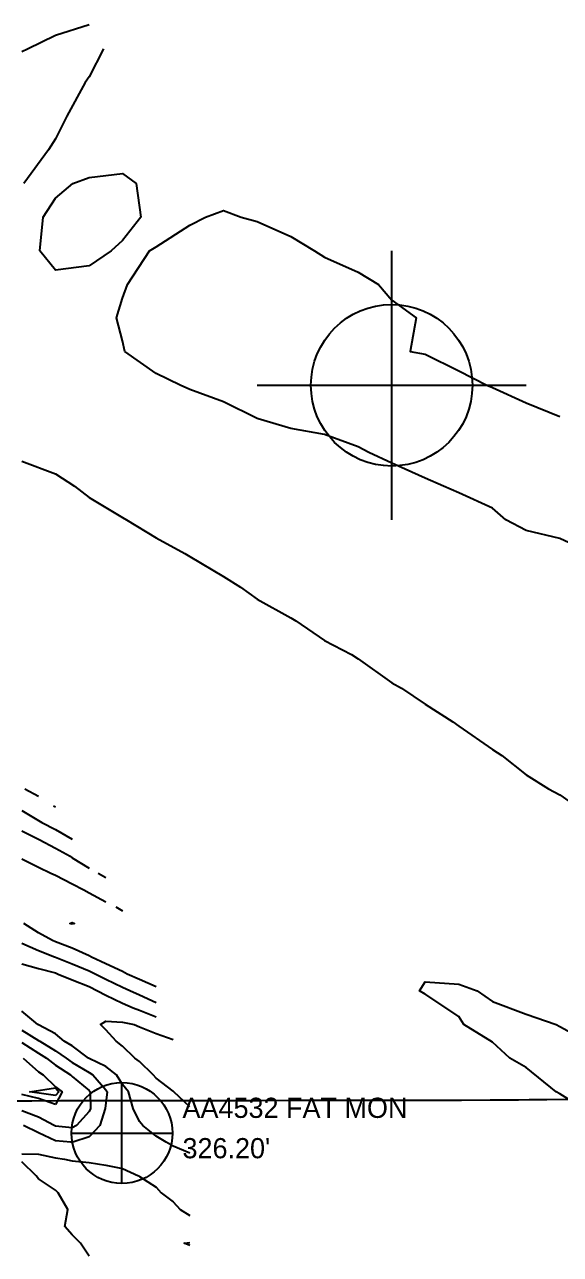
# Model space of a CAD drawing. Extents: x 6438959 to 7279357, y 1424492 to 2039161.
# Drawn here: x 6787180 to 6788136, y 1742833 to 1745026 of the extents above; entities that cross this region are included whole.
import ezdxf

# ---------------------------------------------------------------- set-up
doc = ezdxf.new("R2010")
doc.units = 21
for name, color, linetype in [('BENCHMARKS', 2, 'Continuous'), ('BM_LABELS', 2, 'Continuous'), ('CONTOUR_1FT', 251, 'Continuous'), ('CONTOUR_INDEX', 150, 'Continuous'), ('CONTOUR_MAJOR', 92, 'Continuous'), ('PLSS_SECTION', 7, 'Continuous'), ('PLSS_SECTION_3D', 7, 'Continuous')]:
    doc.layers.add(name, color=color, linetype=linetype)

msp = doc.modelspace()

# ---------------------------------------------------------------- linework, layer by layer
at = {"layer": 'BENCHMARKS'}
for p, q in [((6787353.7, 1742959.1, 326.2), (6787353.7, 1743139.1, 326.2)), ((6787263.7, 1743049.1, 326.2), (6787443.7, 1743049.1, 326.2))]:
    msp.add_line(p, q, dxfattribs=at)
msp.add_circle((6787353.7, 1743049.1, 326.2), 90, dxfattribs=at)
at = {"layer": 'CONTOUR_1FT'}
for points, elevation in [([(6787180.2, 1743662.7), (6787204.9, 1743649.7)], 329), ([(6787231.4, 1743632.7), (6787234.9, 1743630.8)], 329), ([(6787174.9, 1743624.2), (6787204.9, 1743606.4), (6787211, 1743602.7), (6787234.9, 1743590.2), (6787264.9, 1743573.1)], 328), ([(6787174.9, 1743587.9), (6787204.9, 1743573.3), (6787206.2, 1743572.7), (6787234.9, 1743557), (6787261.1, 1743542.7), (6787264.9, 1743540), (6787294.9, 1743521.5)], 327), ([(6787174.9, 1743538), (6787204.9, 1743523.1), (6787226.7, 1743512.7), (6787234.9, 1743509.2), (6787264.9, 1743493.8), (6787285.8, 1743482.7), (6787294.9, 1743477.8), (6787324.9, 1743461.5)], 326), ([(6787311.2, 1743512.7), (6787324.9, 1743505.1)], 327), ([(6787342.5, 1743452.7), (6787354.9, 1743445.5)], 326), ([(6787414.9, 1743309.8), (6787384.9, 1743322.8), (6787363, 1743332.7), (6787354.9, 1743337.1), (6787324.9, 1743350.9), (6787299.1, 1743362.7), (6787294.9, 1743365.1), (6787264.9, 1743378.6), (6787234.9, 1743390.4), (6787229.7, 1743392.7), (6787204.9, 1743406.4), (6787178.4, 1743422.7)], 326), ([(6787264.9, 1743421.6), (6787260.6, 1743422.7), (6787264.9, 1743424.8), (6787269.2, 1743422.7), (6787264.9, 1743421.6)], 325), ([(6787414.9, 1743281.4), (6787384.9, 1743294.9), (6787367.5, 1743302.7), (6787354.9, 1743308.5), (6787324.9, 1743323.2), (6787306, 1743332.7), (6787294.9, 1743338), (6787264.9, 1743350.5), (6787234.9, 1743362.1), (6787233.3, 1743362.7), (6787204.9, 1743373.9), (6787174.9, 1743387)], 327), ([(6787174.9, 1743350.6), (6787204.9, 1743342.6), (6787234.9, 1743334.6), (6787240.1, 1743332.7), (6787264.9, 1743322.5), (6787294.9, 1743310.5), (6787310.2, 1743302.7), (6787324.9, 1743294.7), (6787354.9, 1743280.5), (6787373.6, 1743272.7), (6787384.9, 1743268.1), (6787414.9, 1743256.1)], 328), ([(6787474.9, 1743013.2), (6787444.9, 1743025.6), (6787432.3, 1743032.7), (6787414.9, 1743043.3), (6787390.9, 1743062.7), (6787384.9, 1743069.8), (6787373.5, 1743092.7), (6787365.6, 1743122.7), (6787354.9, 1743135.7), (6787343.7, 1743152.7), (6787324.9, 1743167.7), (6787294.9, 1743182.2), (6787294, 1743182.7), (6787264.9, 1743204.6), (6787250.7, 1743212.7), (6787234.9, 1743225.8), (6787204.9, 1743242.1), (6787203.8, 1743242.7), (6787174.9, 1743266.4)], 328), ([(6787474.9, 1743095.9), (6787446, 1743122.7), (6787444.9, 1743123.7), (6787414.9, 1743147.2), (6787409.6, 1743152.7), (6787384.9, 1743176.7), (6787376.8, 1743182.7), (6787354.9, 1743203.8), (6787343.5, 1743212.7), (6787324.9, 1743233.2), (6787315.4, 1743242.7), (6787324.9, 1743248.5), (6787354.9, 1743246.7), (6787375.5, 1743242.7), (6787384.9, 1743238.7), (6787414.9, 1743226.5), (6787444.9, 1743215.7)], 329), ([(6787174.9, 1743232.5), (6787204.9, 1743214.4), (6787207.2, 1743212.7), (6787234.9, 1743195.8), (6787254, 1743182.7), (6787264.9, 1743175), (6787294.9, 1743156.8), (6787301.6, 1743152.7), (6787324.9, 1743126.4), (6787327.6, 1743122.7), (6787324.9, 1743102.7), (6787323.8, 1743092.7), (6787314.3, 1743062.7), (6787294.9, 1743042.6)], 327), ([(6787174.9, 1743210.6), (6787204.9, 1743191.5), (6787219, 1743182.7), (6787234.9, 1743170.2), (6787261.8, 1743152.7), (6787264.9, 1743150.2), (6787294.9, 1743124.7), (6787296.7, 1743122.7), (6787297.5, 1743092.7), (6787294.9, 1743087.6), (6787272.6, 1743062.7), (6787264.9, 1743058.3)], 326), ([(6787177.2, 1743182.7), (6787204.9, 1743158.3), (6787213, 1743152.7), (6787234.9, 1743131.6), (6787246.9, 1743122.7), (6787234.9, 1743099.8)], 325), ([(6787234.9, 1743099.8), (6787204.9, 1743110.7), (6787174.9, 1743117.7)], 325), ([(6787264.9, 1743058.3), (6787234.9, 1743061.4), (6787232.5, 1743062.7), (6787204.9, 1743077.6), (6787174.9, 1743088.9)], 326), ([(6787294.9, 1743042.6), (6787266, 1743032.7), (6787264.9, 1743032.4), (6787262.2, 1743032.7), (6787234.9, 1743035.3), (6787204.9, 1743049.5), (6787178, 1743062.7)], 327), ([(6787174.9, 1743012.1), (6787204.9, 1743011.3), (6787234.9, 1743004.9), (6787251, 1743002.7), (6787264.9, 1742999.4), (6787294.9, 1742996.3), (6787324.9, 1742991.9), (6787354.9, 1742985.9), (6787383, 1742972.7), (6787384.9, 1742971.8), (6787414.9, 1742952.4), (6787423.5, 1742942.7), (6787444.9, 1742926.4), (6787457.5, 1742912.7), (6787474.9, 1742902.1)], 328), ([(6787294.9, 1742829.4), (6787279.9, 1742852.7), (6787264.9, 1742867.7), (6787251.8, 1742882.7), (6787257.4, 1742912.7), (6787239.6, 1742942.7), (6787234.9, 1742947), (6787204.9, 1742967.7), (6787200.7, 1742972.7), (6787174.9, 1742997.7)], 328), ([(6787474.9, 1742848.4), (6787464.9, 1742852.7), (6787474.9, 1742853.9)], 329)]:
    msp.add_lwpolyline(points, dxfattribs=dict(at, elevation=elevation))
at = {"layer": 'CONTOUR_INDEX', "elevation": 330}
for points in [[(6787174.9, 1744977.7), (6787185.1, 1744982.7), (6787234.9, 1745007), (6787294.9, 1745026)], [(6787321, 1744982.7), (6787294.9, 1744932.7), (6787288, 1744922.7), (6787255.4, 1744862.7), (6787234.9, 1744822.5), (6787222.9, 1744802.7), (6787178.9, 1744742.7)], [(6787294.9, 1744595.6), (6787234.9, 1744587.7), (6787206.9, 1744622.7), (6787213.3, 1744682.7), (6787234.9, 1744716.4), (6787266, 1744742.7), (6787294.9, 1744753.4), (6787354.9, 1744760.4), (6787379.1, 1744742.7), (6787387.2, 1744682.7), (6787354.9, 1744640.7), (6787334.3, 1744622.7), (6787294.9, 1744595.6)], [(6788192.5, 1744082.7), (6788134.9, 1744109.7), (6788074.9, 1744123.8), (6788038.3, 1744142.7), (6788014.9, 1744163.6), (6787954.9, 1744190.8), (6787927.6, 1744202.7), (6787894.9, 1744217), (6787834.9, 1744243.6), (6787794.3, 1744262.7), (6787774.9, 1744273.1), (6787714.9, 1744294.8), (6787654.9, 1744305.5), (6787596.4, 1744322.7), (6787594.9, 1744323.2), (6787534.9, 1744353.2), (6787474.9, 1744375), (6787457.6, 1744382.7), (6787414.9, 1744403.7), (6787359.1, 1744442.7), (6787354.9, 1744461.9), (6787344.1, 1744502.7), (6787354.9, 1744537.9), (6787363.6, 1744562.7), (6787402.9, 1744622.7), (6787414.9, 1744629.4), (6787474.9, 1744668.1), (6787502.8, 1744682.7), (6787534.9, 1744694.2), (6787566.4, 1744682.7), (6787594.9, 1744674.7), (6787654.9, 1744648), (6787697.2, 1744622.7), (6787714.9, 1744610.9), (6787774.9, 1744584.4), (6787811.6, 1744562.7), (6787834.9, 1744534.4), (6787878.6, 1744502.7), (6787867.6, 1744442.7), (6787894.9, 1744438.1), (6787954.9, 1744408.5), (6788004.6, 1744382.7), (6788014.9, 1744378.6), (6788074.9, 1744351.3), (6788134.9, 1744327.2)], [(6787174.9, 1744247.5), (6787234.9, 1744224.9), (6787268.8, 1744202.7), (6787294.9, 1744182.4), (6787354.9, 1744146.9), (6787361.7, 1744142.7), (6787414.9, 1744110.5), (6787465.6, 1744082.7), (6787474.9, 1744077.4), (6787534.9, 1744041.5), (6787564.9, 1744022.7), (6787594.9, 1744001.2), (6787654.9, 1743967.8), (6787663.8, 1743962.7), (6787714.9, 1743927.7), (6787763.2, 1743902.7), (6787774.9, 1743895), (6787834.9, 1743852.3), (6787852.3, 1743842.7), (6787894.9, 1743814.2), (6787944.1, 1743782.7), (6787954.9, 1743774.9), (6788014.9, 1743733.4), (6788031.2, 1743722.7), (6788074.9, 1743688.1), (6788114.6, 1743662.7), (6788134.9, 1743652.4), (6788194.9, 1743610)], [(6788194.9, 1743081.7), (6788134.9, 1743118.9), (6788128.3, 1743122.7), (6788074.9, 1743166.1), (6788045.4, 1743182.7), (6788014.9, 1743211.3), (6787963.7, 1743242.7), (6787954.9, 1743257.1), (6787894.9, 1743296.6), (6787884.7, 1743302.7), (6787894.9, 1743318.6), (6787954.9, 1743314.6), (6787987.5, 1743302.7), (6788014.9, 1743283.9), (6788074.9, 1743261.4), (6788128.4, 1743242.7), (6788134.9, 1743239.2), (6788194.9, 1743206.7)]]:
    msp.add_lwpolyline(points, dxfattribs=at)
at = {"layer": 'CONTOUR_MAJOR', "elevation": 325}
msp.add_lwpolyline([(6787234.9, 1743116.2), (6787189.2, 1743122.7), (6787234.9, 1743129.5), (6787241.3, 1743122.7), (6787234.9, 1743116.2)], dxfattribs=at)
at = {"layer": 'IMG_ALIGN_FAR'}
for p, q in [((6787834.9, 1744142.7, 321.2), (6787834.9, 1744622.7, 321.2)), ((6787594.9, 1744382.7, 321.2), (6788074.9, 1744382.7, 321.2))]:
    msp.add_line(p, q, dxfattribs=at)
msp.add_circle((6787834.9, 1744382.7, 321.2), 144, dxfattribs=at)
at = {"layer": 'PLSS_SECTION'}
msp.add_lwpolyline([(6785319.2, 1743103.4), (6785327, 1741782.9), (6785334.7, 1740462.4), (6785342.4, 1739141.9), (6785350.2, 1737821.4), (6786717.1, 1737830.4), (6788036.6, 1737839.1), (6789355.5, 1737845.8), (6790674.5, 1737852.6), (6790667, 1739172.2), (6790659.6, 1740491.8), (6790652.1, 1741811.3), (6790644.6, 1743130.9), (6789327.5, 1743119.2), (6788010.4, 1743107.5), (6786681.6, 1743105.3), (6785319.2, 1743103.4)], dxfattribs=at)
msp.add_lwpolyline([(6785319.2, 1743103.4), (6785327, 1741782.9), (6785334.7, 1740462.4), (6785342.4, 1739141.9), (6785350.2, 1737821.4), (6786717.1, 1737830.4), (6788036.6, 1737839.1), (6789355.5, 1737845.8), (6790674.5, 1737852.6), (6790667, 1739172.2), (6790659.6, 1740491.8), (6790652.1, 1741811.3), (6790644.6, 1743130.9), (6789327.5, 1743119.2), (6788010.4, 1743107.5), (6786681.6, 1743105.3), (6785319.2, 1743103.4)], dxfattribs=at)
at = {"layer": 'PLSS_SECTION_3D'}
for p, q in [((6787192.7, 1743106.2, 325.6), (6787141.5, 1743106.1, 326.1)), ((6787243.8, 1743106.3, 325.4), (6787192.7, 1743106.2, 325.6)), ((6787294.9, 1743106.3, 326.6), (6787243.8, 1743106.3, 325.4)), ((6787346, 1743106.4, 327.7), (6787294.9, 1743106.3, 326.6)), ((6787397.1, 1743106.5, 328.4), (6787346, 1743106.4, 327.7)), ((6787448.2, 1743106.6, 328.8), (6787397.1, 1743106.5, 328.4)), ((6787499.3, 1743106.7, 329.2), (6787448.2, 1743106.6, 328.8)), ((6787550.4, 1743106.8, 329.6), (6787499.3, 1743106.7, 329.2)), ((6787601.5, 1743106.8, 329.7), (6787550.4, 1743106.8, 329.6)), ((6787652.7, 1743106.9, 329), (6787601.5, 1743106.8, 329.7)), ((6787703.8, 1743107, 328), (6787652.7, 1743106.9, 329)), ((6787754.9, 1743107.1, 327.1), (6787703.8, 1743107, 328)), ((6787806, 1743107.2, 326.5), (6787754.9, 1743107.1, 327.1)), ((6787857.1, 1743107.3, 326.4), (6787806, 1743107.2, 326.5)), ((6787908.2, 1743107.3, 326.7), (6787857.1, 1743107.3, 326.4)), ((6787959.3, 1743107.4, 327.1), (6787908.2, 1743107.3, 326.7)), ((6788010.4, 1743107.5, 327.7), (6787959.3, 1743107.4, 327.1)), ((6788061.1, 1743108, 328.5), (6788010.4, 1743107.5, 327.7)), ((6788010.4, 1743107.5, 327.7), (6788010.4, 1743107.5, 327.7)), ((6788111.7, 1743108.4, 329.4), (6788061.1, 1743108, 328.5)), ((6788162.4, 1743108.8, 330.1), (6788111.7, 1743108.4, 329.4))]:
    msp.add_line(p, q, dxfattribs=at)

# ---------------------------------------------------------------- texts
at = {"layer": 'BM_LABELS'}
for s, p in [('AA4532 FAT MON', (6787461.7, 1743076.1, 326.2)), ("326.20'", (6787461.7, 1743004.1, 326.2))]:
    msp.add_text(s, height=36, dxfattribs=at).set_placement(p)

doc.saveas('drawing.dxf')
